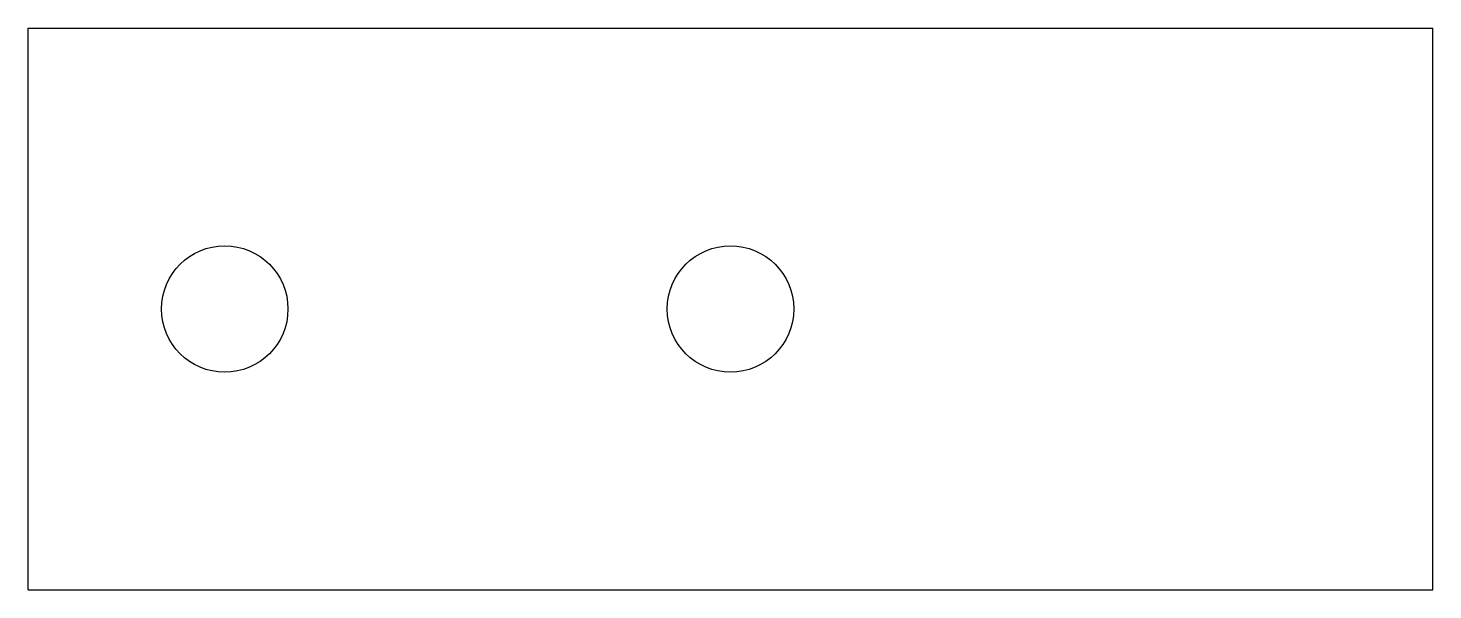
# Model space of a CAD drawing. Header units: millimetres. Extents: x -25 to 25, y -10 to 10.
import ezdxf

# ---------------------------------------------------------------- set-up
doc = ezdxf.new("R2010")
doc.units = ezdxf.units.MM

msp = doc.modelspace()

# ---------------------------------------------------------------- linework, layer by layer
for p, q in [((-25, -10), (-25, 10)), ((-25, 10), (25, 10)), ((25, -10), (25, 10)), ((-25, -10), (25, -10))]:
    msp.add_line(p, q)
for centre in [(-18, 0), (0, 0)]:
    msp.add_circle(centre, 2.25)

doc.saveas('drawing.dxf')
